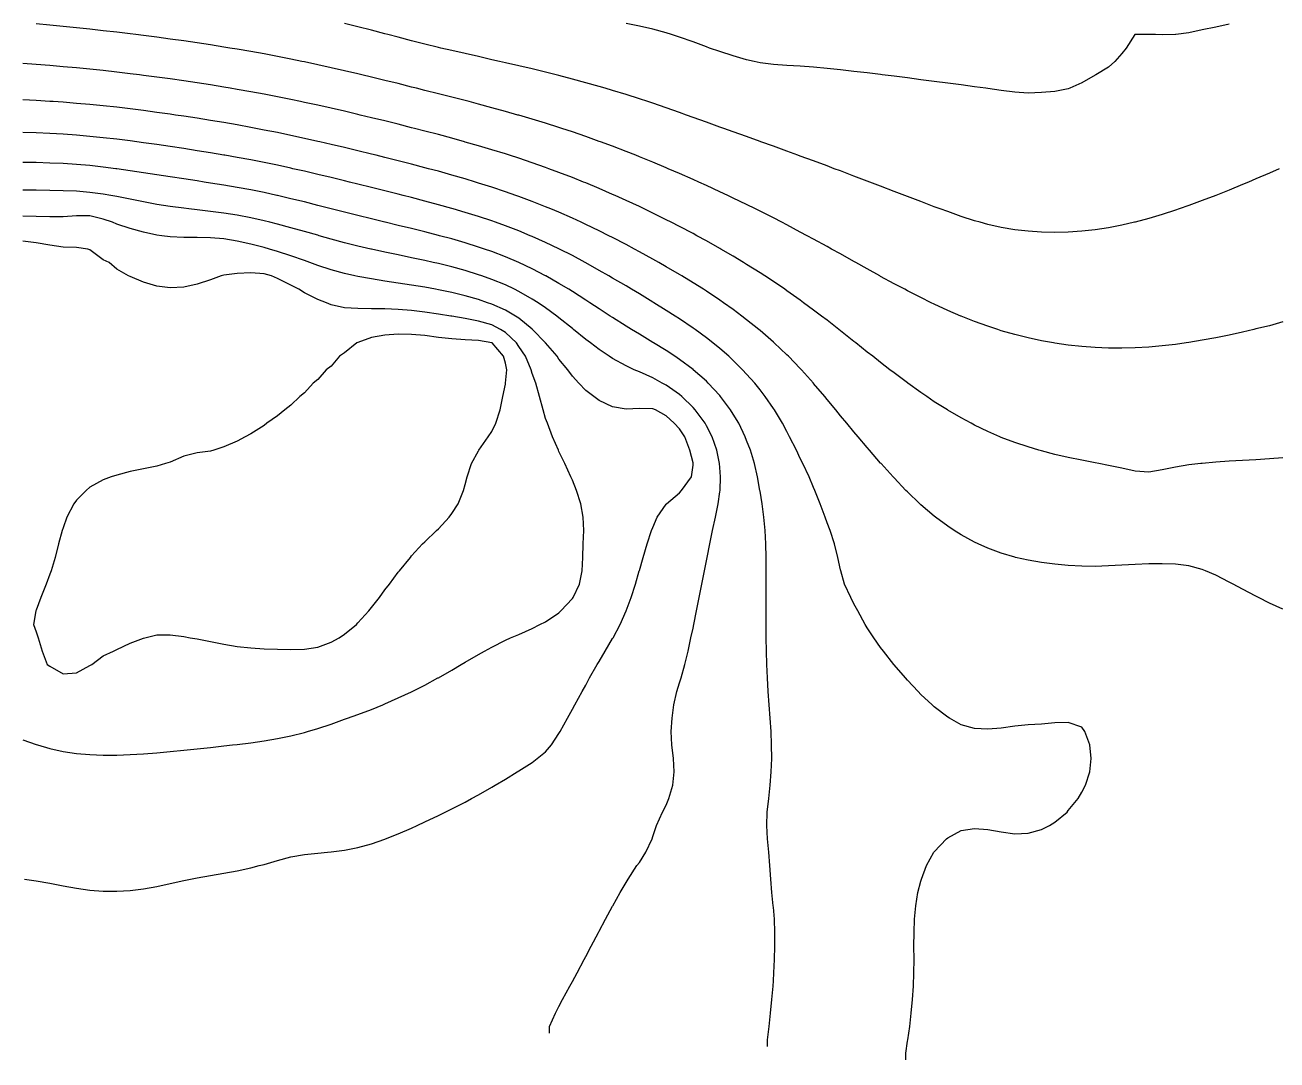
# Model space of a CAD drawing. Extents: x 771911 to 772814, y 1416488 to 1417835.
# Drawn here: x 772229.6 to 772323, y 1416907.7 to 1416984.9 of the extents above; entities that cross this region are included whole.
import ezdxf

# ---------------------------------------------------------------- set-up
doc = ezdxf.new("R2010")
doc.units = 0
doc.header["$MEASUREMENT"] = 0
for name, color, linetype in [('744.5', 1, 'CONTINUOUS'), ('745', 1, 'CONTINUOUS'), ('745.5', 1, 'CONTINUOUS'), ('746', 1, 'CONTINUOUS'), ('746.5', 1, 'CONTINUOUS'), ('747', 1, 'CONTINUOUS'), ('747.5', 1, 'CONTINUOUS'), ('748', 1, 'CONTINUOUS'), ('748.5', 1, 'CONTINUOUS'), ('749', 1, 'CONTINUOUS'), ('749.5', 1, 'CONTINUOUS')]:
    doc.layers.add(name, color=color, linetype=linetype)

msp = doc.modelspace()

# ---------------------------------------------------------------- linework, layer by layer
at = {"layer": '744.5', "color": 0, "linetype": 'Continuous'}
msp.add_polyline3d([(772234.574, 1416937.206, 744.5), (772235.434, 1416937.851, 744.5), (772236.188, 1416938.206, 744.5), (772236.434, 1416938.334, 744.5), (772237.434, 1416938.814, 744.5), (772238.434, 1416939.188, 744.5), (772238.524, 1416939.206, 744.5), (772239.434, 1416939.414, 744.5), (772240.434, 1416939.436, 744.5), (772241.434, 1416939.311, 744.5), (772241.91, 1416939.206, 744.5), (772242.434, 1416939.12, 744.5), (772243.434, 1416938.919, 744.5), (772244.434, 1416938.724, 744.5), (772245.434, 1416938.563, 744.5), (772246.434, 1416938.452, 744.5), (772247.434, 1416938.387, 744.5), (772248.434, 1416938.351, 744.5), (772249.434, 1416938.335, 744.5), (772250.434, 1416938.363, 744.5), (772251.434, 1416938.513, 744.5), (772252.434, 1416938.878, 744.5), (772253.045, 1416939.206, 744.5), (772253.434, 1416939.468, 744.5), (772254.333, 1416940.206, 744.5), (772254.434, 1416940.329, 744.5), (772255.246, 1416941.206, 744.5), (772255.434, 1416941.473, 744.5), (772256.039, 1416942.206, 744.5), (772256.434, 1416942.771, 744.5), (772256.785, 1416943.206, 744.5), (772257.434, 1416944.089, 744.5), (772257.531, 1416944.206, 744.5), (772258.344, 1416945.206, 744.5), (772258.434, 1416945.312, 744.5), (772259.261, 1416946.206, 744.5), (772259.434, 1416946.372, 744.5), (772260.284, 1416947.206, 744.5), (772260.434, 1416947.344, 744.5), (772261.229, 1416948.206, 744.5), (772261.434, 1416948.486, 744.5), (772261.912, 1416949.206, 744.5), (772262.313, 1416950.206, 744.5), (772262.434, 1416950.651, 744.5), (772262.587, 1416951.206, 744.5), (772262.916, 1416952.206, 744.5), (772263.434, 1416953.145, 744.5), (772263.465, 1416953.206, 744.5), (772264.142, 1416954.206, 744.5), (772264.434, 1416954.598, 744.5), (772264.716, 1416955.206, 744.5), (772265.05, 1416956.206, 744.5), (772265.242, 1416957.206, 744.5), (772265.434, 1416958.127, 744.5), (772265.444, 1416958.206, 744.5), (772265.545, 1416959.206, 744.5), (772265.434, 1416959.703, 744.5), (772265.303, 1416960.206, 744.5), (772264.454, 1416961.206, 744.5), (772264.434, 1416961.22, 744.5), (772263.434, 1416961.389, 744.5), (772262.434, 1416961.424, 744.5), (772261.434, 1416961.5, 744.5), (772260.434, 1416961.618, 744.5), (772259.434, 1416961.751, 744.5), (772258.434, 1416961.838, 744.5), (772257.434, 1416961.848, 744.5), (772256.434, 1416961.779, 744.5), (772255.434, 1416961.61, 744.5), (772254.434, 1416961.247, 744.5), (772254.349, 1416961.206, 744.5), (772253.434, 1416960.468, 744.5), (772253.055, 1416960.206, 744.5), (772252.434, 1416959.482, 744.5), (772252.075, 1416959.206, 744.5), (772251.434, 1416958.488, 744.5), (772251.099, 1416958.206, 744.5), (772250.434, 1416957.492, 744.5), (772250.094, 1416957.206, 744.5), (772249.434, 1416956.568, 744.5), (772248.972, 1416956.206, 744.5), (772248.434, 1416955.756, 744.5), (772247.646, 1416955.206, 744.5), (772247.434, 1416955.053, 744.5), (772246.434, 1416954.429, 744.5), (772246.024, 1416954.206, 744.5), (772245.434, 1416953.885, 744.5), (772244.434, 1416953.446, 744.5), (772243.677, 1416953.206, 744.5), (772243.434, 1416953.127, 744.5), (772242.434, 1416953.013, 744.5), (772241.434, 1416952.766, 744.5), (772240.434, 1416952.306, 744.5), (772240.064, 1416952.206, 744.5), (772239.434, 1416952.006, 744.5), (772238.434, 1416951.799, 744.5), (772237.434, 1416951.601, 744.5), (772236.434, 1416951.35, 744.5), (772236.021, 1416951.206, 744.5), (772235.434, 1416950.992, 744.5), (772234.434, 1416950.435, 744.5), (772234.151, 1416950.206, 744.5), (772233.434, 1416949.473, 744.5), (772233.238, 1416949.206, 744.5), (772232.707, 1416948.206, 744.5), (772232.434, 1416947.397, 744.5), (772232.37, 1416947.206, 744.5), (772232.101, 1416946.206, 744.5), (772231.841, 1416945.206, 744.5), (772231.533, 1416944.206, 744.5), (772231.434, 1416943.958, 744.5), (772231.177, 1416943.206, 744.5), (772230.784, 1416942.206, 744.5), (772230.434, 1416941.268, 744.5), (772230.412, 1416941.206, 744.5), (772230.217, 1416940.206, 744.5), (772230.434, 1416939.66, 744.5), (772230.564, 1416939.206, 744.5), (772230.864, 1416938.206, 744.5), (772231.255, 1416937.206, 744.5), (772231.434, 1416937.077, 744.5), (772232.434, 1416936.504, 744.5), (772233.434, 1416936.581, 744.5), (772234.434, 1416937.133, 744.5), (772234.574, 1416937.206, 744.5)], dxfattribs=at)
at = {"layer": '745', "color": 0, "linetype": 'Continuous'}
for points in [[(772245.068, 1416931.206, 745), (772245.434, 1416931.246, 745), (772246.434, 1416931.367, 745), (772247.434, 1416931.509, 745), (772248.434, 1416931.679, 745), (772249.434, 1416931.886, 745), (772250.434, 1416932.137, 745), (772250.672, 1416932.206, 745), (772251.434, 1416932.429, 745), (772252.434, 1416932.768, 745), (772253.434, 1416933.127, 745), (772253.653, 1416933.206, 745), (772254.434, 1416933.485, 745), (772255.434, 1416933.858, 745), (772256.28, 1416934.206, 745), (772256.434, 1416934.27, 745), (772257.434, 1416934.713, 745), (772258.434, 1416935.183, 745), (772258.481, 1416935.206, 745), (772259.434, 1416935.682, 745), (772260.404, 1416936.206, 745), (772260.434, 1416936.223, 745), (772261.434, 1416936.792, 745), (772262.142, 1416937.206, 745), (772262.434, 1416937.378, 745), (772263.434, 1416937.961, 745), (772263.864, 1416938.206, 745), (772264.434, 1416938.514, 745), (772265.434, 1416939.016, 745), (772265.817, 1416939.206, 745), (772266.434, 1416939.461, 745), (772267.434, 1416939.887, 745), (772268.009, 1416940.206, 745), (772268.434, 1416940.392, 745), (772269.434, 1416941.073, 745), (772269.568, 1416941.206, 745), (772270.434, 1416942.139, 745), (772270.48, 1416942.206, 745), (772270.973, 1416943.206, 745), (772271.166, 1416944.206, 745), (772271.215, 1416945.206, 745), (772271.248, 1416946.206, 745), (772271.284, 1416947.206, 745), (772271.246, 1416948.206, 745), (772271.071, 1416949.206, 745), (772270.752, 1416950.206, 745), (772270.434, 1416950.969, 745), (772270.328, 1416951.206, 745), (772269.862, 1416952.206, 745), (772269.434, 1416953.1, 745), (772269.387, 1416953.206, 745), (772268.956, 1416954.206, 745), (772268.567, 1416955.206, 745), (772268.434, 1416955.573, 745), (772268.247, 1416956.206, 745), (772267.978, 1416957.206, 745), (772267.696, 1416958.206, 745), (772267.434, 1416958.916, 745), (772267.353, 1416959.206, 745), (772266.929, 1416960.206, 745), (772266.434, 1416960.927, 745), (772266.262, 1416961.206, 745), (772265.434, 1416961.991, 745), (772265.072, 1416962.206, 745), (772264.434, 1416962.547, 745), (772263.434, 1416962.829, 745), (772262.434, 1416963.023, 745), (772261.434, 1416963.196, 745), (772261.365, 1416963.206, 745), (772260.434, 1416963.359, 745), (772259.434, 1416963.502, 745), (772258.434, 1416963.615, 745), (772257.434, 1416963.693, 745), (772256.434, 1416963.737, 745), (772255.434, 1416963.757, 745), (772254.434, 1416963.773, 745), (772253.434, 1416963.835, 745), (772252.434, 1416964.05, 745), (772252.077, 1416964.206, 745), (772251.434, 1416964.448, 745), (772250.434, 1416964.933, 745), (772250.012, 1416965.206, 745), (772249.434, 1416965.508, 745), (772248.434, 1416966.012, 745), (772247.975, 1416966.206, 745), (772247.434, 1416966.364, 745), (772246.434, 1416966.439, 745), (772245.434, 1416966.381, 745), (772244.434, 1416966.25, 745), (772244.229, 1416966.206, 745), (772243.434, 1416965.907, 745), (772242.434, 1416965.58, 745), (772241.434, 1416965.373, 745), (772240.434, 1416965.312, 745), (772239.434, 1416965.439, 745), (772238.434, 1416965.743, 745), (772237.434, 1416966.152, 745), (772237.321, 1416966.206, 745), (772236.434, 1416966.713, 745), (772235.874, 1416967.206, 745), (772235.434, 1416967.411, 745), (772234.434, 1416968.15, 745), (772234.287, 1416968.206, 745), (772233.434, 1416968.329, 745), (772232.434, 1416968.356, 745), (772231.434, 1416968.491, 745), (772230.434, 1416968.669, 745), (772229.434, 1416968.792, 745)], [(772229.434, 1416931.602, 745), (772230.434, 1416931.233, 745), (772230.528, 1416931.206, 745), (772231.434, 1416930.941, 745), (772232.434, 1416930.728, 745), (772233.434, 1416930.584, 745), (772234.434, 1416930.496, 745), (772235.434, 1416930.456, 745), (772236.434, 1416930.456, 745), (772237.434, 1416930.488, 745), (772238.434, 1416930.547, 745), (772239.434, 1416930.626, 745), (772240.434, 1416930.719, 745), (772241.434, 1416930.821, 745), (772242.434, 1416930.925, 745), (772243.434, 1416931.03, 745), (772244.434, 1416931.135, 745), (772245.068, 1416931.206, 745)]]:
    msp.add_polyline3d(points, dxfattribs=at)
at = {"layer": '745.5', "color": 0, "linetype": 'Continuous'}
msp.add_polyline3d([(772229.549, 1416921.206, 745.5), (772230.434, 1416921.072, 745.5), (772231.434, 1416920.885, 745.5), (772232.434, 1416920.692, 745.5), (772233.434, 1416920.518, 745.5), (772234.434, 1416920.383, 745.5), (772235.434, 1416920.303, 745.5), (772236.434, 1416920.29, 745.5), (772237.434, 1416920.346, 745.5), (772238.434, 1416920.474, 745.5), (772239.434, 1416920.659, 745.5), (772240.434, 1416920.88, 745.5), (772241.434, 1416921.104, 745.5), (772241.943, 1416921.206, 745.5), (772242.434, 1416921.303, 745.5), (772243.434, 1416921.481, 745.5), (772244.434, 1416921.647, 745.5), (772245.434, 1416921.824, 745.5), (772246.434, 1416922.037, 745.5), (772247.071, 1416922.206, 745.5), (772247.434, 1416922.297, 745.5), (772248.434, 1416922.588, 745.5), (772249.434, 1416922.867, 745.5), (772250.434, 1416923.042, 745.5), (772251.434, 1416923.137, 745.5), (772252.162, 1416923.206, 745.5), (772252.434, 1416923.234, 745.5), (772253.434, 1416923.371, 745.5), (772254.434, 1416923.57, 745.5), (772255.434, 1416923.839, 745.5), (772256.434, 1416924.18, 745.5), (772256.5, 1416924.206, 745.5), (772257.434, 1416924.568, 745.5), (772258.434, 1416925.007, 745.5), (772258.852, 1416925.206, 745.5), (772259.434, 1416925.473, 745.5), (772260.434, 1416925.951, 745.5), (772260.953, 1416926.206, 745.5), (772261.434, 1416926.441, 745.5), (772262.434, 1416926.953, 745.5), (772262.903, 1416927.206, 745.5), (772263.434, 1416927.492, 745.5), (772264.434, 1416928.063, 745.5), (772264.67, 1416928.206, 745.5), (772265.434, 1416928.659, 745.5), (772266.311, 1416929.206, 745.5), (772266.434, 1416929.279, 745.5), (772267.434, 1416929.911, 745.5), (772267.812, 1416930.206, 745.5), (772268.434, 1416930.693, 745.5), (772268.886, 1416931.206, 745.5), (772269.434, 1416932.065, 745.5), (772269.518, 1416932.206, 745.5), (772270.06, 1416933.206, 745.5), (772270.434, 1416933.876, 745.5), (772270.604, 1416934.206, 745.5), (772271.154, 1416935.206, 745.5), (772271.434, 1416935.673, 745.5), (772271.718, 1416936.206, 745.5), (772272.295, 1416937.206, 745.5), (772272.434, 1416937.428, 745.5), (772272.881, 1416938.206, 745.5), (772273.434, 1416939.146, 745.5), (772273.468, 1416939.206, 745.5), (772273.995, 1416940.206, 745.5), (772274.434, 1416941.204, 745.5), (772274.435, 1416941.206, 745.5), (772274.813, 1416942.206, 745.5), (772275.137, 1416943.206, 745.5), (772275.427, 1416944.206, 745.5), (772275.434, 1416944.23, 745.5), (772275.71, 1416945.206, 745.5), (772276.004, 1416946.206, 745.5), (772276.342, 1416947.206, 745.5), (772276.434, 1416947.432, 745.5), (772276.769, 1416948.206, 745.5), (772277.434, 1416949.179, 745.5), (772277.452, 1416949.206, 745.5), (772278.434, 1416950.029, 745.5), (772278.576, 1416950.206, 745.5), (772279.318, 1416951.206, 745.5), (772279.434, 1416952.09, 745.5), (772279.442, 1416952.206, 745.5), (772279.434, 1416952.255, 745.5), (772279.204, 1416953.206, 745.5), (772278.813, 1416954.206, 745.5), (772278.434, 1416954.789, 745.5), (772278.029, 1416955.206, 745.5), (772277.434, 1416955.756, 745.5), (772276.634, 1416956.206, 745.5), (772276.434, 1416956.296, 745.5), (772275.434, 1416956.314, 745.5), (772274.434, 1416956.252, 745.5), (772273.434, 1416956.434, 745.5), (772272.434, 1416956.918, 745.5), (772272.04, 1416957.206, 745.5), (772271.434, 1416957.648, 745.5), (772270.927, 1416958.206, 745.5), (772270.434, 1416958.725, 745.5), (772270.089, 1416959.206, 745.5), (772269.434, 1416959.991, 745.5), (772269.286, 1416960.206, 745.5), (772268.438, 1416961.206, 745.5), (772268.434, 1416961.211, 745.5), (772267.468, 1416962.206, 745.5), (772267.434, 1416962.235, 745.5), (772266.434, 1416963.04, 745.5), (772266.181, 1416963.206, 745.5), (772265.434, 1416963.652, 745.5), (772264.434, 1416964.095, 745.5), (772264.096, 1416964.206, 745.5), (772263.434, 1416964.441, 745.5), (772262.434, 1416964.723, 745.5), (772261.434, 1416964.96, 745.5), (772260.434, 1416965.166, 745.5), (772260.21, 1416965.206, 745.5), (772259.434, 1416965.354, 745.5), (772258.434, 1416965.522, 745.5), (772257.434, 1416965.675, 745.5), (772256.434, 1416965.821, 745.5), (772255.434, 1416965.975, 745.5), (772254.434, 1416966.156, 745.5), (772254.206, 1416966.206, 745.5), (772253.434, 1416966.379, 745.5), (772252.434, 1416966.656, 745.5), (772251.434, 1416966.987, 745.5), (772250.848, 1416967.206, 745.5), (772250.434, 1416967.351, 745.5), (772249.434, 1416967.711, 745.5), (772248.434, 1416968.038, 745.5), (772247.833, 1416968.206, 745.5), (772247.434, 1416968.319, 745.5), (772246.434, 1416968.574, 745.5), (772245.434, 1416968.805, 745.5), (772244.434, 1416968.968, 745.5), (772243.434, 1416969.045, 745.5), (772242.434, 1416969.067, 745.5), (772241.434, 1416969.073, 745.5), (772240.434, 1416969.123, 745.5), (772239.813, 1416969.206, 745.5), (772239.434, 1416969.255, 745.5), (772238.434, 1416969.462, 745.5), (772237.434, 1416969.734, 745.5), (772236.434, 1416970.072, 745.5), (772236.126, 1416970.206, 745.5), (772235.434, 1416970.448, 745.5), (772234.434, 1416970.677, 745.5), (772233.434, 1416970.677, 745.5), (772232.434, 1416970.62, 745.5), (772231.434, 1416970.608, 745.5), (772230.434, 1416970.631, 745.5), (772229.434, 1416970.66, 745.5)], dxfattribs=at)
at = {"layer": '746', "color": 0, "linetype": 'Continuous'}
msp.add_polyline3d([(772268.736, 1416909.706, 746), (772268.736, 1416910.206, 746), (772269.174, 1416911.206, 746), (772269.434, 1416911.686, 746), (772269.708, 1416912.206, 746), (772270.244, 1416913.206, 746), (772270.434, 1416913.554, 746), (772270.778, 1416914.206, 746), (772271.313, 1416915.206, 746), (772271.434, 1416915.427, 746), (772271.845, 1416916.206, 746), (772272.378, 1416917.206, 746), (772272.434, 1416917.308, 746), (772272.906, 1416918.206, 746), (772273.434, 1416919.183, 746), (772273.446, 1416919.206, 746), (772273.993, 1416920.206, 746), (772274.434, 1416920.938, 746), (772274.585, 1416921.206, 746), (772275.241, 1416922.206, 746), (772275.434, 1416922.432, 746), (772275.917, 1416923.206, 746), (772276.379, 1416924.206, 746), (772276.434, 1416924.371, 746), (772276.715, 1416925.206, 746), (772277.157, 1416926.206, 746), (772277.434, 1416926.729, 746), (772277.629, 1416927.206, 746), (772277.931, 1416928.206, 746), (772278.03, 1416929.206, 746), (772277.968, 1416930.206, 746), (772277.849, 1416931.206, 746), (772277.811, 1416932.206, 746), (772277.882, 1416933.206, 746), (772277.994, 1416934.206, 746), (772278.219, 1416935.206, 746), (772278.434, 1416935.853, 746), (772278.54, 1416936.206, 746), (772278.823, 1416937.206, 746), (772279.06, 1416938.206, 746), (772279.281, 1416939.206, 746), (772279.434, 1416939.921, 746), (772279.492, 1416940.206, 746), (772279.695, 1416941.206, 746), (772279.892, 1416942.206, 746), (772280.086, 1416943.206, 746), (772280.281, 1416944.206, 746), (772280.434, 1416944.956, 746), (772280.482, 1416945.206, 746), (772280.687, 1416946.206, 746), (772280.899, 1416947.206, 746), (772281.114, 1416948.206, 746), (772281.31, 1416949.206, 746), (772281.434, 1416950.088, 746), (772281.448, 1416950.206, 746), (772281.494, 1416951.206, 746), (772281.434, 1416951.916, 746), (772281.413, 1416952.206, 746), (772281.214, 1416953.206, 746), (772280.864, 1416954.206, 746), (772280.434, 1416955.015, 746), (772280.333, 1416955.206, 746), (772279.6, 1416956.206, 746), (772279.434, 1416956.392, 746), (772278.595, 1416957.206, 746), (772278.434, 1416957.346, 746), (772277.434, 1416958.052, 746), (772277.136, 1416958.206, 746), (772276.434, 1416958.602, 746), (772275.434, 1416959.045, 746), (772275.043, 1416959.206, 746), (772274.434, 1416959.5, 746), (772273.434, 1416960.046, 746), (772273.188, 1416960.206, 746), (772272.434, 1416960.705, 746), (772271.782, 1416961.206, 746), (772271.434, 1416961.464, 746), (772270.526, 1416962.206, 746), (772270.434, 1416962.276, 746), (772269.434, 1416963.074, 746), (772269.272, 1416963.206, 746), (772268.434, 1416963.817, 746), (772267.87, 1416964.206, 746), (772267.434, 1416964.481, 746), (772266.434, 1416965.051, 746), (772266.116, 1416965.206, 746), (772265.434, 1416965.536, 746), (772264.434, 1416965.945, 746), (772263.674, 1416966.206, 746), (772263.434, 1416966.292, 746), (772262.434, 1416966.603, 746), (772261.434, 1416966.875, 746), (772260.434, 1416967.119, 746), (772260.039, 1416967.206, 746), (772259.434, 1416967.347, 746), (772258.434, 1416967.564, 746), (772257.434, 1416967.772, 746), (772256.434, 1416967.981, 746), (772255.434, 1416968.197, 746), (772255.393, 1416968.206, 746), (772254.434, 1416968.43, 746), (772253.434, 1416968.681, 746), (772252.434, 1416968.952, 746), (772251.536, 1416969.206, 746), (772251.434, 1416969.235, 746), (772250.434, 1416969.523, 746), (772249.434, 1416969.803, 746), (772248.434, 1416970.067, 746), (772247.86, 1416970.206, 746), (772247.434, 1416970.311, 746), (772246.434, 1416970.533, 746), (772245.434, 1416970.726, 746), (772244.434, 1416970.887, 746), (772243.434, 1416971.019, 746), (772242.434, 1416971.136, 746), (772241.825, 1416971.206, 746), (772241.434, 1416971.254, 746), (772240.434, 1416971.386, 746), (772239.434, 1416971.541, 746), (772238.434, 1416971.722, 746), (772237.434, 1416971.923, 746), (772236.434, 1416972.126, 746), (772235.989, 1416972.206, 746), (772235.434, 1416972.305, 746), (772234.434, 1416972.438, 746), (772233.434, 1416972.516, 746), (772232.434, 1416972.558, 746), (772231.434, 1416972.583, 746), (772230.434, 1416972.598, 746), (772229.434, 1416972.602, 746)], dxfattribs=at)
at = {"layer": '746.5', "color": 0, "linetype": 'Continuous'}
msp.add_polyline3d([(772284.999, 1416908.706, 746.5), (772284.999, 1416909.206, 746.5), (772285.127, 1416910.206, 746.5), (772285.224, 1416911.206, 746.5), (772285.327, 1416912.206, 746.5), (772285.411, 1416913.206, 746.5), (772285.434, 1416913.599, 746.5), (772285.467, 1416914.206, 746.5), (772285.522, 1416915.206, 746.5), (772285.551, 1416916.206, 746.5), (772285.543, 1416917.206, 746.5), (772285.504, 1416918.206, 746.5), (772285.434, 1416919.105, 746.5), (772285.425, 1416919.206, 746.5), (772285.322, 1416920.206, 746.5), (772285.239, 1416921.206, 746.5), (772285.169, 1416922.206, 746.5), (772285.087, 1416923.206, 746.5), (772284.998, 1416924.206, 746.5), (772284.944, 1416925.206, 746.5), (772284.979, 1416926.206, 746.5), (772285.085, 1416927.206, 746.5), (772285.196, 1416928.206, 746.5), (772285.273, 1416929.206, 746.5), (772285.308, 1416930.206, 746.5), (772285.302, 1416931.206, 746.5), (772285.259, 1416932.206, 746.5), (772285.189, 1416933.206, 746.5), (772285.108, 1416934.206, 746.5), (772285.041, 1416935.206, 746.5), (772284.988, 1416936.206, 746.5), (772284.944, 1416937.206, 746.5), (772284.914, 1416938.206, 746.5), (772284.901, 1416939.206, 746.5), (772284.9, 1416940.206, 746.5), (772284.901, 1416941.206, 746.5), (772284.901, 1416942.206, 746.5), (772284.903, 1416943.206, 746.5), (772284.903, 1416944.206, 746.5), (772284.892, 1416945.206, 746.5), (772284.863, 1416946.206, 746.5), (772284.807, 1416947.206, 746.5), (772284.717, 1416948.206, 746.5), (772284.586, 1416949.206, 746.5), (772284.434, 1416950.14, 746.5), (772284.424, 1416950.206, 746.5), (772284.254, 1416951.206, 746.5), (772284.03, 1416952.206, 746.5), (772283.726, 1416953.206, 746.5), (772283.434, 1416953.933, 746.5), (772283.332, 1416954.206, 746.5), (772282.85, 1416955.206, 746.5), (772282.434, 1416955.884, 746.5), (772282.238, 1416956.206, 746.5), (772281.488, 1416957.206, 746.5), (772281.434, 1416957.27, 746.5), (772280.573, 1416958.206, 746.5), (772280.434, 1416958.342, 746.5), (772279.449, 1416959.206, 746.5), (772279.434, 1416959.219, 746.5), (772278.434, 1416959.97, 746.5), (772278.074, 1416960.206, 746.5), (772277.434, 1416960.633, 746.5), (772276.491, 1416961.206, 746.5), (772276.434, 1416961.243, 746.5), (772275.434, 1416961.847, 746.5), (772274.841, 1416962.206, 746.5), (772274.434, 1416962.458, 746.5), (772273.434, 1416963.091, 746.5), (772273.26, 1416963.206, 746.5), (772272.434, 1416963.741, 746.5), (772271.733, 1416964.206, 746.5), (772271.434, 1416964.397, 746.5), (772270.434, 1416965.039, 746.5), (772270.171, 1416965.206, 746.5), (772269.434, 1416965.651, 746.5), (772268.458, 1416966.206, 746.5), (772268.434, 1416966.22, 746.5), (772267.434, 1416966.744, 746.5), (772266.442, 1416967.206, 746.5), (772266.434, 1416967.21, 746.5), (772265.434, 1416967.638, 746.5), (772264.434, 1416968.017, 746.5), (772263.875, 1416968.206, 746.5), (772263.434, 1416968.36, 746.5), (772262.434, 1416968.676, 746.5), (772261.434, 1416968.963, 746.5), (772260.519, 1416969.206, 746.5), (772260.434, 1416969.23, 746.5), (772259.434, 1416969.488, 746.5), (772258.434, 1416969.734, 746.5), (772257.434, 1416969.974, 746.5), (772256.457, 1416970.206, 746.5), (772256.434, 1416970.212, 746.5), (772255.434, 1416970.456, 746.5), (772254.434, 1416970.703, 746.5), (772253.434, 1416970.955, 746.5), (772252.443, 1416971.206, 746.5), (772252.434, 1416971.209, 746.5), (772251.434, 1416971.467, 746.5), (772250.434, 1416971.72, 746.5), (772249.434, 1416971.964, 746.5), (772248.434, 1416972.196, 746.5), (772248.384, 1416972.206, 746.5), (772247.434, 1416972.417, 746.5), (772246.434, 1416972.622, 746.5), (772245.434, 1416972.809, 746.5), (772244.434, 1416972.979, 746.5), (772243.434, 1416973.136, 746.5), (772242.962, 1416973.206, 746.5), (772242.434, 1416973.287, 746.5), (772241.434, 1416973.438, 746.5), (772240.434, 1416973.588, 746.5), (772239.434, 1416973.743, 746.5), (772238.434, 1416973.899, 746.5), (772237.434, 1416974.053, 746.5), (772236.434, 1416974.197, 746.5), (772236.36, 1416974.206, 746.5), (772235.434, 1416974.328, 746.5), (772234.434, 1416974.437, 746.5), (772233.434, 1416974.522, 746.5), (772232.434, 1416974.585, 746.5), (772231.434, 1416974.629, 746.5), (772230.434, 1416974.656, 746.5), (772229.434, 1416974.667, 746.5)], dxfattribs=at)
at = {"layer": '747', "color": 0, "linetype": 'Continuous'}
msp.add_polyline3d([(772295.306, 1416907.706, 747), (772295.306, 1416908.206, 747), (772295.434, 1416909.098, 747), (772295.45, 1416909.206, 747), (772295.599, 1416910.206, 747), (772295.722, 1416911.206, 747), (772295.815, 1416912.206, 747), (772295.879, 1416913.206, 747), (772295.913, 1416914.206, 747), (772295.924, 1416915.206, 747), (772295.921, 1416916.206, 747), (772295.926, 1416917.206, 747), (772295.958, 1416918.206, 747), (772296.048, 1416919.206, 747), (772296.217, 1416920.206, 747), (772296.434, 1416921.043, 747), (772296.48, 1416921.206, 747), (772296.864, 1416922.206, 747), (772297.41, 1416923.206, 747), (772297.434, 1416923.245, 747), (772298.343, 1416924.206, 747), (772298.434, 1416924.29, 747), (772299.434, 1416924.824, 747), (772300.434, 1416924.979, 747), (772301.434, 1416924.899, 747), (772302.434, 1416924.72, 747), (772303.434, 1416924.588, 747), (772304.434, 1416924.622, 747), (772305.434, 1416924.897, 747), (772306.037, 1416925.206, 747), (772306.434, 1416925.446, 747), (772307.343, 1416926.206, 747), (772307.434, 1416926.307, 747), (772308.168, 1416927.206, 747), (772308.434, 1416927.692, 747), (772308.715, 1416928.206, 747), (772309.037, 1416929.206, 747), (772309.14, 1416930.206, 747), (772309.042, 1416931.206, 747), (772308.672, 1416932.206, 747), (772308.434, 1416932.537, 747), (772307.434, 1416932.875, 747), (772306.434, 1416932.849, 747), (772305.434, 1416932.763, 747), (772304.434, 1416932.708, 747), (772303.434, 1416932.606, 747), (772302.434, 1416932.474, 747), (772301.434, 1416932.379, 747), (772300.434, 1416932.431, 747), (772299.434, 1416932.722, 747), (772298.581, 1416933.206, 747), (772298.434, 1416933.282, 747), (772297.434, 1416934.043, 747), (772297.271, 1416934.206, 747), (772296.434, 1416934.972, 747), (772296.226, 1416935.206, 747), (772295.434, 1416936.037, 747), (772295.295, 1416936.206, 747), (772294.434, 1416937.185, 747), (772294.417, 1416937.206, 747), (772293.645, 1416938.206, 747), (772293.434, 1416938.478, 747), (772292.924, 1416939.206, 747), (772292.434, 1416939.952, 747), (772292.286, 1416940.206, 747), (772291.727, 1416941.206, 747), (772291.434, 1416941.747, 747), (772291.199, 1416942.206, 747), (772290.736, 1416943.206, 747), (772290.454, 1416944.206, 747), (772290.434, 1416944.281, 747), (772290.24, 1416945.206, 747), (772289.979, 1416946.206, 747), (772289.656, 1416947.206, 747), (772289.434, 1416947.781, 747), (772289.289, 1416948.206, 747), (772288.92, 1416949.206, 747), (772288.526, 1416950.206, 747), (772288.434, 1416950.408, 747), (772288.107, 1416951.206, 747), (772287.638, 1416952.206, 747), (772287.434, 1416952.589, 747), (772287.145, 1416953.206, 747), (772286.642, 1416954.206, 747), (772286.434, 1416954.593, 747), (772286.116, 1416955.206, 747), (772285.51, 1416956.206, 747), (772285.434, 1416956.317, 747), (772284.829, 1416957.206, 747), (772284.434, 1416957.707, 747), (772284.04, 1416958.206, 747), (772283.434, 1416958.883, 747), (772283.137, 1416959.206, 747), (772282.434, 1416959.898, 747), (772282.104, 1416960.206, 747), (772281.434, 1416960.791, 747), (772280.924, 1416961.206, 747), (772280.434, 1416961.59, 747), (772279.587, 1416962.206, 747), (772279.434, 1416962.316, 747), (772278.434, 1416962.993, 747), (772278.102, 1416963.206, 747), (772277.434, 1416963.635, 747), (772276.508, 1416964.206, 747), (772276.434, 1416964.252, 747), (772275.434, 1416964.86, 747), (772274.855, 1416965.206, 747), (772274.434, 1416965.456, 747), (772273.434, 1416966.045, 747), (772273.157, 1416966.206, 747), (772272.434, 1416966.621, 747), (772271.434, 1416967.179, 747), (772271.384, 1416967.206, 747), (772270.434, 1416967.716, 747), (772269.466, 1416968.206, 747), (772269.434, 1416968.223, 747), (772268.434, 1416968.704, 747), (772267.434, 1416969.147, 747), (772267.291, 1416969.206, 747), (772266.434, 1416969.564, 747), (772265.434, 1416969.948, 747), (772264.701, 1416970.206, 747), (772264.434, 1416970.302, 747), (772263.434, 1416970.637, 747), (772262.434, 1416970.948, 747), (772261.539, 1416971.206, 747), (772261.434, 1416971.238, 747), (772260.434, 1416971.52, 747), (772259.434, 1416971.789, 747), (772258.434, 1416972.047, 747), (772257.801, 1416972.206, 747), (772257.434, 1416972.301, 747), (772256.434, 1416972.554, 747), (772255.434, 1416972.803, 747), (772254.434, 1416973.05, 747), (772253.792, 1416973.206, 747), (772253.434, 1416973.296, 747), (772252.434, 1416973.541, 747), (772251.434, 1416973.781, 747), (772250.434, 1416974.014, 747), (772249.577, 1416974.206, 747), (772249.434, 1416974.239, 747), (772248.434, 1416974.459, 747), (772247.434, 1416974.666, 747), (772246.434, 1416974.862, 747), (772245.434, 1416975.046, 747), (772244.505, 1416975.206, 747), (772244.434, 1416975.219, 747), (772243.434, 1416975.388, 747), (772242.434, 1416975.549, 747), (772241.434, 1416975.705, 747), (772240.434, 1416975.855, 747), (772239.434, 1416976.001, 747), (772238.434, 1416976.141, 747), (772237.945, 1416976.206, 747), (772237.434, 1416976.276, 747), (772236.434, 1416976.403, 747), (772235.434, 1416976.517, 747), (772234.434, 1416976.617, 747), (772233.434, 1416976.702, 747), (772232.434, 1416976.772, 747), (772231.434, 1416976.827, 747), (772230.434, 1416976.869, 747), (772229.434, 1416976.896, 747)], dxfattribs=at)
at = {"layer": '747.5', "color": 0, "linetype": 'Continuous'}
msp.add_polyline3d([(772323.434, 1416941.335, 747.5), (772322.434, 1416941.792, 747.5), (772321.631, 1416942.206, 747.5), (772321.434, 1416942.299, 747.5), (772320.434, 1416942.824, 747.5), (772319.738, 1416943.206, 747.5), (772319.434, 1416943.361, 747.5), (772318.434, 1416943.871, 747.5), (772317.665, 1416944.206, 747.5), (772317.434, 1416944.303, 747.5), (772316.434, 1416944.585, 747.5), (772315.434, 1416944.696, 747.5), (772314.434, 1416944.727, 747.5), (772313.434, 1416944.718, 747.5), (772312.434, 1416944.681, 747.5), (772311.434, 1416944.634, 747.5), (772310.434, 1416944.584, 747.5), (772309.434, 1416944.535, 747.5), (772308.434, 1416944.541, 747.5), (772307.434, 1416944.606, 747.5), (772306.434, 1416944.693, 747.5), (772305.434, 1416944.823, 747.5), (772304.434, 1416944.996, 747.5), (772303.505, 1416945.206, 747.5), (772303.434, 1416945.223, 747.5), (772302.434, 1416945.513, 747.5), (772301.434, 1416945.881, 747.5), (772300.717, 1416946.206, 747.5), (772300.434, 1416946.335, 747.5), (772299.434, 1416946.879, 747.5), (772298.927, 1416947.206, 747.5), (772298.434, 1416947.524, 747.5), (772297.525, 1416948.206, 747.5), (772297.434, 1416948.275, 747.5), (772296.434, 1416949.13, 747.5), (772296.355, 1416949.206, 747.5), (772295.434, 1416950.085, 747.5), (772295.321, 1416950.206, 747.5), (772294.434, 1416951.131, 747.5), (772294.369, 1416951.206, 747.5), (772293.47, 1416952.206, 747.5), (772293.434, 1416952.245, 747.5), (772292.606, 1416953.206, 747.5), (772292.434, 1416953.397, 747.5), (772291.753, 1416954.206, 747.5), (772291.434, 1416954.568, 747.5), (772290.907, 1416955.206, 747.5), (772290.434, 1416955.761, 747.5), (772290.087, 1416956.206, 747.5), (772289.434, 1416956.991, 747.5), (772289.27, 1416957.206, 747.5), (772288.434, 1416958.188, 747.5), (772288.419, 1416958.206, 747.5), (772287.52, 1416959.206, 747.5), (772287.434, 1416959.294, 747.5), (772286.549, 1416960.206, 747.5), (772286.434, 1416960.316, 747.5), (772285.493, 1416961.206, 747.5), (772285.434, 1416961.258, 747.5), (772284.434, 1416962.129, 747.5), (772284.343, 1416962.206, 747.5), (772283.434, 1416962.938, 747.5), (772283.087, 1416963.206, 747.5), (772282.434, 1416963.692, 747.5), (772281.71, 1416964.206, 747.5), (772281.434, 1416964.397, 747.5), (772280.434, 1416965.063, 747.5), (772280.211, 1416965.206, 747.5), (772279.434, 1416965.699, 747.5), (772278.596, 1416966.206, 747.5), (772278.434, 1416966.304, 747.5), (772277.434, 1416966.891, 747.5), (772276.879, 1416967.206, 747.5), (772276.434, 1416967.458, 747.5), (772275.434, 1416968.009, 747.5), (772275.067, 1416968.206, 747.5), (772274.434, 1416968.545, 747.5), (772273.434, 1416969.063, 747.5), (772273.151, 1416969.206, 747.5), (772272.434, 1416969.566, 747.5), (772271.434, 1416970.047, 747.5), (772271.091, 1416970.206, 747.5), (772270.434, 1416970.51, 747.5), (772269.434, 1416970.949, 747.5), (772268.816, 1416971.206, 747.5), (772268.434, 1416971.366, 747.5), (772267.434, 1416971.763, 747.5), (772266.434, 1416972.133, 747.5), (772266.224, 1416972.206, 747.5), (772265.434, 1416972.488, 747.5), (772264.434, 1416972.823, 747.5), (772263.434, 1416973.136, 747.5), (772263.198, 1416973.206, 747.5), (772262.434, 1416973.44, 747.5), (772261.434, 1416973.731, 747.5), (772260.434, 1416974.008, 747.5), (772259.686, 1416974.206, 747.5), (772259.434, 1416974.275, 747.5), (772258.434, 1416974.541, 747.5), (772257.434, 1416974.798, 747.5), (772256.434, 1416975.048, 747.5), (772255.787, 1416975.206, 747.5), (772255.434, 1416975.295, 747.5), (772254.434, 1416975.542, 747.5), (772253.434, 1416975.782, 747.5), (772252.434, 1416976.016, 747.5), (772251.591, 1416976.206, 747.5), (772251.434, 1416976.243, 747.5), (772250.434, 1416976.469, 747.5), (772249.434, 1416976.685, 747.5), (772248.434, 1416976.893, 747.5), (772247.434, 1416977.09, 747.5), (772246.814, 1416977.206, 747.5), (772246.434, 1416977.28, 747.5), (772245.434, 1416977.465, 747.5), (772244.434, 1416977.64, 747.5), (772243.434, 1416977.807, 747.5), (772242.434, 1416977.966, 747.5), (772241.434, 1416978.118, 747.5), (772240.821, 1416978.206, 747.5), (772240.434, 1416978.264, 747.5), (772239.434, 1416978.407, 747.5), (772238.434, 1416978.542, 747.5), (772237.434, 1416978.669, 747.5), (772236.434, 1416978.787, 747.5), (772235.434, 1416978.895, 747.5), (772234.434, 1416978.992, 747.5), (772233.434, 1416979.08, 747.5), (772232.434, 1416979.157, 747.5), (772231.686, 1416979.206, 747.5), (772231.434, 1416979.224, 747.5), (772230.434, 1416979.283, 747.5), (772229.434, 1416979.333, 747.5)], dxfattribs=at)
at = {"layer": '748', "color": 0, "linetype": 'Continuous'}
msp.add_polyline3d([(772323.434, 1416952.621, 748), (772322.434, 1416952.545, 748), (772321.434, 1416952.484, 748), (772320.434, 1416952.429, 748), (772319.434, 1416952.375, 748), (772318.434, 1416952.309, 748), (772317.434, 1416952.221, 748), (772317.32, 1416952.206, 748), (772316.434, 1416952.104, 748), (772315.434, 1416951.945, 748), (772314.434, 1416951.73, 748), (772313.434, 1416951.559, 748), (772312.434, 1416951.634, 748), (772311.434, 1416951.856, 748), (772310.434, 1416952.067, 748), (772309.708, 1416952.206, 748), (772309.434, 1416952.262, 748), (772308.434, 1416952.458, 748), (772307.434, 1416952.664, 748), (772306.434, 1416952.891, 748), (772305.434, 1416953.149, 748), (772305.24, 1416953.206, 748), (772304.434, 1416953.443, 748), (772303.434, 1416953.778, 748), (772302.434, 1416954.161, 748), (772302.33, 1416954.206, 748), (772301.434, 1416954.591, 748), (772300.434, 1416955.073, 748), (772300.187, 1416955.206, 748), (772299.434, 1416955.606, 748), (772298.434, 1416956.192, 748), (772298.411, 1416956.206, 748), (772297.434, 1416956.822, 748), (772296.875, 1416957.206, 748), (772296.434, 1416957.5, 748), (772295.45, 1416958.206, 748), (772295.434, 1416958.218, 748), (772294.434, 1416958.964, 748), (772294.13, 1416959.206, 748), (772293.434, 1416959.737, 748), (772292.851, 1416960.206, 748), (772292.434, 1416960.527, 748), (772291.586, 1416961.206, 748), (772291.434, 1416961.323, 748), (772290.434, 1416962.114, 748), (772290.32, 1416962.206, 748), (772289.434, 1416962.891, 748), (772289.03, 1416963.206, 748), (772288.434, 1416963.65, 748), (772287.686, 1416964.206, 748), (772287.434, 1416964.386, 748), (772286.434, 1416965.095, 748), (772286.276, 1416965.206, 748), (772285.434, 1416965.778, 748), (772284.788, 1416966.206, 748), (772284.434, 1416966.434, 748), (772283.434, 1416967.063, 748), (772283.201, 1416967.206, 748), (772282.434, 1416967.67, 748), (772281.51, 1416968.206, 748), (772281.434, 1416968.25, 748), (772280.434, 1416968.815, 748), (772279.715, 1416969.206, 748), (772279.434, 1416969.358, 748), (772278.434, 1416969.886, 748), (772277.807, 1416970.206, 748), (772277.434, 1416970.396, 748), (772276.434, 1416970.893, 748), (772275.781, 1416971.206, 748), (772275.434, 1416971.372, 748), (772274.434, 1416971.839, 748), (772273.615, 1416972.206, 748), (772273.434, 1416972.288, 748), (772272.434, 1416972.725, 748), (772271.434, 1416973.14, 748), (772271.268, 1416973.206, 748), (772270.434, 1416973.544, 748), (772269.434, 1416973.928, 748), (772268.67, 1416974.206, 748), (772268.434, 1416974.294, 748), (772267.434, 1416974.648, 748), (772266.434, 1416974.983, 748), (772265.732, 1416975.206, 748), (772265.434, 1416975.303, 748), (772264.434, 1416975.615, 748), (772263.434, 1416975.911, 748), (772262.434, 1416976.193, 748), (772262.385, 1416976.206, 748), (772261.434, 1416976.474, 748), (772260.434, 1416976.745, 748), (772259.434, 1416977.006, 748), (772258.647, 1416977.206, 748), (772258.434, 1416977.262, 748), (772257.434, 1416977.518, 748), (772256.434, 1416977.767, 748), (772255.434, 1416978.01, 748), (772254.601, 1416978.206, 748), (772254.434, 1416978.247, 748), (772253.434, 1416978.485, 748), (772252.434, 1416978.715, 748), (772251.434, 1416978.937, 748), (772250.434, 1416979.15, 748), (772250.158, 1416979.206, 748), (772249.434, 1416979.36, 748), (772248.434, 1416979.564, 748), (772247.434, 1416979.758, 748), (772246.434, 1416979.943, 748), (772245.434, 1416980.119, 748), (772244.912, 1416980.206, 748), (772244.434, 1416980.29, 748), (772243.434, 1416980.456, 748), (772242.434, 1416980.613, 748), (772241.434, 1416980.763, 748), (772240.434, 1416980.906, 748), (772239.434, 1416981.041, 748), (772238.434, 1416981.169, 748), (772238.126, 1416981.206, 748), (772237.434, 1416981.293, 748), (772236.434, 1416981.412, 748), (772235.434, 1416981.523, 748), (772234.434, 1416981.626, 748), (772233.434, 1416981.722, 748), (772232.434, 1416981.811, 748), (772231.434, 1416981.893, 748), (772230.434, 1416981.97, 748), (772229.434, 1416982.041, 748)], dxfattribs=at)
at = {"layer": '748.5', "color": 0, "linetype": 'Continuous'}
msp.add_polyline3d([(772323.434, 1416962.785, 748.5), (772322.434, 1416962.492, 748.5), (772321.434, 1416962.246, 748.5), (772321.268, 1416962.206, 748.5), (772320.434, 1416962.013, 748.5), (772319.434, 1416961.792, 748.5), (772318.434, 1416961.588, 748.5), (772317.434, 1416961.402, 748.5), (772316.434, 1416961.236, 748.5), (772316.225, 1416961.206, 748.5), (772315.434, 1416961.096, 748.5), (772314.434, 1416960.981, 748.5), (772313.434, 1416960.894, 748.5), (772312.434, 1416960.837, 748.5), (772311.434, 1416960.813, 748.5), (772310.434, 1416960.821, 748.5), (772309.434, 1416960.862, 748.5), (772308.434, 1416960.937, 748.5), (772307.434, 1416961.045, 748.5), (772306.434, 1416961.188, 748.5), (772306.332, 1416961.206, 748.5), (772305.434, 1416961.366, 748.5), (772304.434, 1416961.58, 748.5), (772303.434, 1416961.831, 748.5), (772302.434, 1416962.118, 748.5), (772302.166, 1416962.206, 748.5), (772301.434, 1416962.443, 748.5), (772300.434, 1416962.805, 748.5), (772299.434, 1416963.203, 748.5), (772299.425, 1416963.206, 748.5), (772298.434, 1416963.633, 748.5), (772297.434, 1416964.094, 748.5), (772297.209, 1416964.206, 748.5), (772296.434, 1416964.583, 748.5), (772295.434, 1416965.095, 748.5), (772295.228, 1416965.206, 748.5), (772294.434, 1416965.626, 748.5), (772293.434, 1416966.17, 748.5), (772293.369, 1416966.206, 748.5), (772292.434, 1416966.724, 748.5), (772291.57, 1416967.206, 748.5), (772291.434, 1416967.281, 748.5), (772290.434, 1416967.84, 748.5), (772289.777, 1416968.206, 748.5), (772289.434, 1416968.393, 748.5), (772288.434, 1416968.941, 748.5), (772287.948, 1416969.206, 748.5), (772287.434, 1416969.481, 748.5), (772286.434, 1416970.01, 748.5), (772286.059, 1416970.206, 748.5), (772285.434, 1416970.529, 748.5), (772284.434, 1416971.035, 748.5), (772284.09, 1416971.206, 748.5), (772283.434, 1416971.531, 748.5), (772282.434, 1416972.014, 748.5), (772282.03, 1416972.206, 748.5), (772281.434, 1416972.488, 748.5), (772280.434, 1416972.95, 748.5), (772279.865, 1416973.206, 748.5), (772279.434, 1416973.401, 748.5), (772278.434, 1416973.843, 748.5), (772277.583, 1416974.206, 748.5), (772277.434, 1416974.27, 748.5), (772276.434, 1416974.693, 748.5), (772275.434, 1416975.098, 748.5), (772275.159, 1416975.206, 748.5), (772274.434, 1416975.495, 748.5), (772273.434, 1416975.878, 748.5), (772272.534, 1416976.206, 748.5), (772272.434, 1416976.243, 748.5), (772271.434, 1416976.603, 748.5), (772270.434, 1416976.945, 748.5), (772269.634, 1416977.206, 748.5), (772269.434, 1416977.273, 748.5), (772268.434, 1416977.594, 748.5), (772267.434, 1416977.899, 748.5), (772266.434, 1416978.189, 748.5), (772266.373, 1416978.206, 748.5), (772265.434, 1416978.477, 748.5), (772264.434, 1416978.755, 748.5), (772263.434, 1416979.022, 748.5), (772262.721, 1416979.206, 748.5), (772262.434, 1416979.283, 748.5), (772261.434, 1416979.544, 748.5), (772260.434, 1416979.799, 748.5), (772259.434, 1416980.049, 748.5), (772258.796, 1416980.206, 748.5), (772258.434, 1416980.298, 748.5), (772257.434, 1416980.55, 748.5), (772256.434, 1416980.797, 748.5), (772255.434, 1416981.038, 748.5), (772254.716, 1416981.206, 748.5), (772254.434, 1416981.275, 748.5), (772253.434, 1416981.512, 748.5), (772252.434, 1416981.741, 748.5), (772251.434, 1416981.96, 748.5), (772250.434, 1416982.169, 748.5), (772250.249, 1416982.206, 748.5), (772249.434, 1416982.377, 748.5), (772248.434, 1416982.576, 748.5), (772247.434, 1416982.765, 748.5), (772246.434, 1416982.945, 748.5), (772245.434, 1416983.116, 748.5), (772244.874, 1416983.206, 748.5), (772244.434, 1416983.281, 748.5), (772243.434, 1416983.442, 748.5), (772242.434, 1416983.596, 748.5), (772241.434, 1416983.741, 748.5), (772240.434, 1416983.88, 748.5), (772239.434, 1416984.012, 748.5), (772238.434, 1416984.138, 748.5), (772237.869, 1416984.206, 748.5), (772237.434, 1416984.261, 748.5), (772236.434, 1416984.382, 748.5), (772235.434, 1416984.497, 748.5), (772234.434, 1416984.607, 748.5), (772233.434, 1416984.713, 748.5), (772232.434, 1416984.816, 748.5), (772231.434, 1416984.915, 748.5), (772230.434, 1416985.012, 748.5)], dxfattribs=at)
at = {"layer": '749', "color": 0, "linetype": 'Continuous'}
msp.add_polyline3d([(772323.168, 1416974.206, 749), (772322.434, 1416973.881, 749), (772321.434, 1416973.445, 749), (772320.876, 1416973.206, 749), (772320.434, 1416973.021, 749), (772319.434, 1416972.609, 749), (772318.434, 1416972.208, 749), (772318.43, 1416972.206, 749), (772317.434, 1416971.826, 749), (772316.434, 1416971.459, 749), (772315.713, 1416971.206, 749), (772315.434, 1416971.112, 749), (772314.434, 1416970.788, 749), (772313.434, 1416970.49, 749), (772312.434, 1416970.221, 749), (772312.375, 1416970.206, 749), (772311.434, 1416969.988, 749), (772310.434, 1416969.793, 749), (772309.434, 1416969.641, 749), (772308.434, 1416969.531, 749), (772307.434, 1416969.465, 749), (772306.434, 1416969.443, 749), (772305.434, 1416969.467, 749), (772304.434, 1416969.536, 749), (772303.434, 1416969.652, 749), (772302.434, 1416969.82, 749), (772301.434, 1416970.044, 749), (772300.851, 1416970.206, 749), (772300.434, 1416970.323, 749), (772299.434, 1416970.647, 749), (772298.434, 1416971, 749), (772297.872, 1416971.206, 749), (772297.434, 1416971.371, 749), (772296.434, 1416971.751, 749), (772295.434, 1416972.131, 749), (772295.237, 1416972.206, 749), (772294.434, 1416972.515, 749), (772293.434, 1416972.897, 749), (772292.619, 1416973.206, 749), (772292.434, 1416973.276, 749), (772291.434, 1416973.658, 749), (772290.434, 1416974.033, 749), (772289.973, 1416974.206, 749), (772289.434, 1416974.407, 749), (772288.434, 1416974.779, 749), (772287.434, 1416975.145, 749), (772287.267, 1416975.206, 749), (772286.434, 1416975.511, 749), (772285.434, 1416975.874, 749), (772284.506, 1416976.206, 749), (772284.434, 1416976.232, 749), (772283.434, 1416976.595, 749), (772282.434, 1416976.955, 749), (772281.733, 1416977.206, 749), (772281.434, 1416977.314, 749), (772280.434, 1416977.678, 749), (772279.434, 1416978.036, 749), (772278.953, 1416978.206, 749), (772278.434, 1416978.393, 749), (772277.434, 1416978.746, 749), (772276.434, 1416979.085, 749), (772276.066, 1416979.206, 749), (772275.434, 1416979.418, 749), (772274.434, 1416979.74, 749), (772273.434, 1416980.044, 749), (772272.878, 1416980.206, 749), (772272.434, 1416980.338, 749), (772271.434, 1416980.623, 749), (772270.434, 1416980.894, 749), (772269.434, 1416981.152, 749), (772269.216, 1416981.206, 749), (772268.434, 1416981.405, 749), (772267.434, 1416981.649, 749), (772266.434, 1416981.883, 749), (772265.434, 1416982.109, 749), (772265.002, 1416982.206, 749), (772264.434, 1416982.336, 749), (772263.434, 1416982.564, 749), (772262.434, 1416982.791, 749), (772261.434, 1416983.018, 749), (772260.619, 1416983.206, 749), (772260.434, 1416983.25, 749), (772259.434, 1416983.494, 749), (772258.434, 1416983.747, 749), (772257.434, 1416984.007, 749), (772256.666, 1416984.206, 749), (772256.434, 1416984.27, 749), (772255.434, 1416984.537, 749), (772254.434, 1416984.793, 749), (772253.434, 1416985.036, 749)], dxfattribs=at)
at = {"layer": '749.5', "color": 0, "linetype": 'Continuous'}
msp.add_polyline3d([(772319.434, 1416984.997, 749.5), (772318.434, 1416984.765, 749.5), (772317.434, 1416984.576, 749.5), (772316.434, 1416984.344, 749.5), (772315.446, 1416984.206, 749.5), (772315.434, 1416984.205, 749.5), (772314.434, 1416984.193, 749.5), (772313.934, 1416984.206, 749.5), (772313.434, 1416984.215, 749.5), (772312.434, 1416984.225, 749.5), (772312.407, 1416984.206, 749.5), (772311.745, 1416983.206, 749.5), (772311.434, 1416982.801, 749.5), (772310.896, 1416982.206, 749.5), (772310.434, 1416981.779, 749.5), (772309.489, 1416981.206, 749.5), (772309.434, 1416981.175, 749.5), (772308.434, 1416980.617, 749.5), (772307.559, 1416980.206, 749.5), (772307.434, 1416980.155, 749.5), (772306.434, 1416979.962, 749.5), (772305.434, 1416979.881, 749.5), (772304.434, 1416979.841, 749.5), (772303.434, 1416979.906, 749.5), (772302.434, 1416980.044, 749.5), (772301.434, 1416980.184, 749.5), (772301.279, 1416980.206, 749.5), (772300.434, 1416980.32, 749.5), (772299.434, 1416980.453, 749.5), (772298.434, 1416980.585, 749.5), (772297.434, 1416980.716, 749.5), (772296.434, 1416980.845, 749.5), (772295.434, 1416980.972, 749.5), (772294.434, 1416981.097, 749.5), (772293.551, 1416981.206, 749.5), (772293.434, 1416981.221, 749.5), (772292.434, 1416981.346, 749.5), (772291.434, 1416981.467, 749.5), (772290.434, 1416981.58, 749.5), (772289.434, 1416981.683, 749.5), (772288.434, 1416981.772, 749.5), (772287.434, 1416981.847, 749.5), (772286.434, 1416981.91, 749.5), (772285.434, 1416981.984, 749.5), (772284.434, 1416982.112, 749.5), (772284, 1416982.206, 749.5), (772283.434, 1416982.325, 749.5), (772282.434, 1416982.614, 749.5), (772281.434, 1416982.941, 749.5), (772280.674, 1416983.206, 749.5), (772280.434, 1416983.298, 749.5), (772279.434, 1416983.681, 749.5), (772278.434, 1416984.024, 749.5), (772277.826, 1416984.206, 749.5), (772277.434, 1416984.33, 749.5), (772276.434, 1416984.604, 749.5), (772275.434, 1416984.837, 749.5), (772274.434, 1416985.026, 749.5)], dxfattribs=at)

doc.saveas('drawing.dxf')
